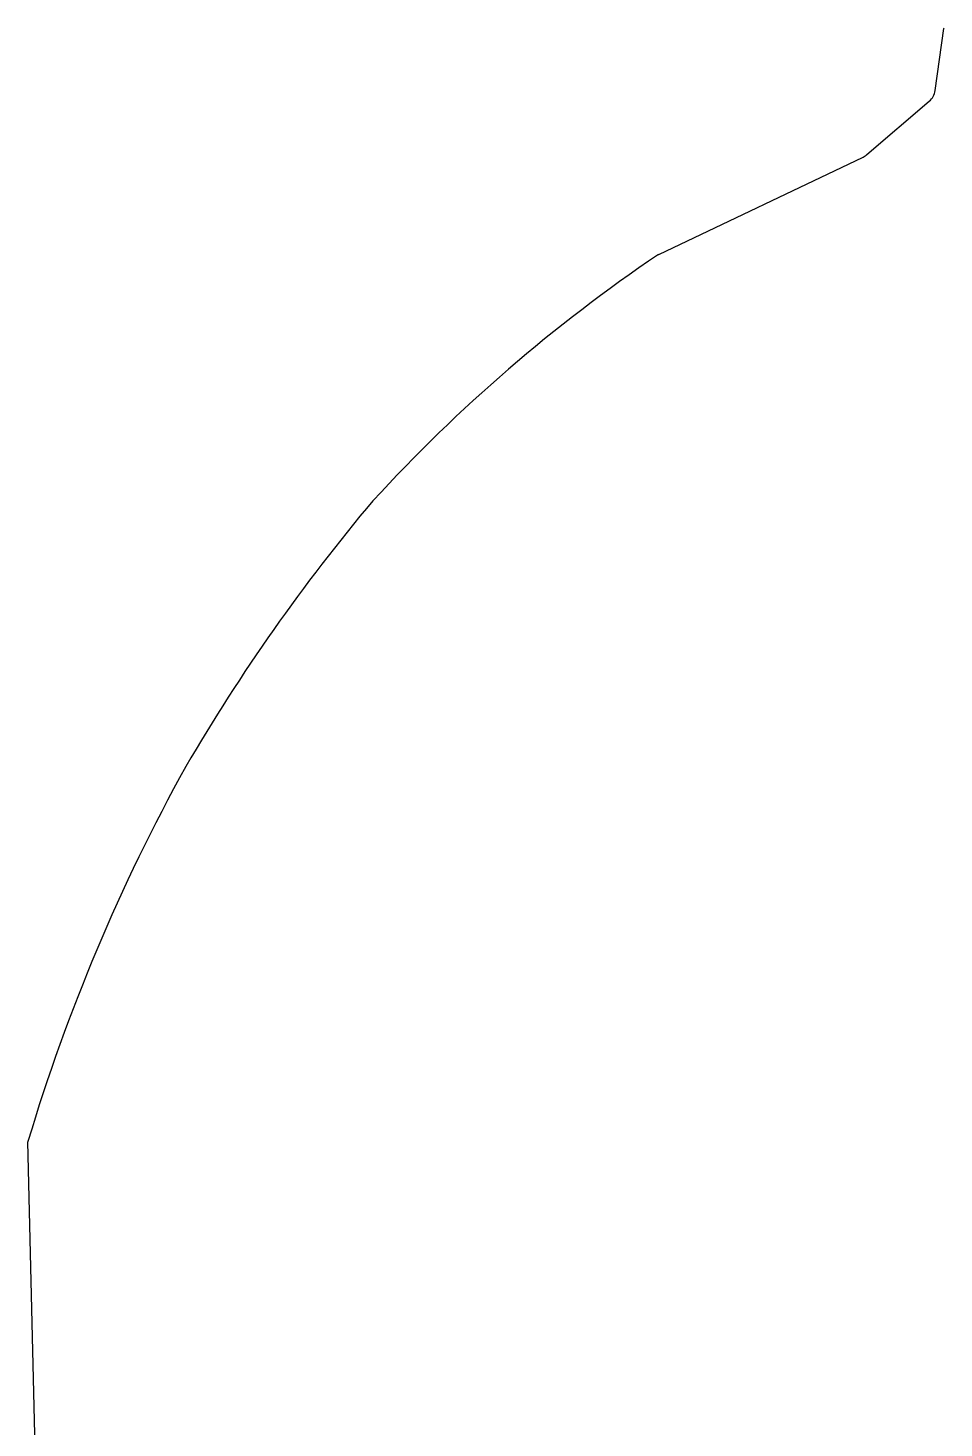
# Model space of a CAD drawing. Header units: millimetres. Extents: x -60 to 60, y -60 to 76.
# Drawn here: x -13.22 to -5.12, y 60.04 to 72.42 of the extents above; entities that cross this region are included whole.
import ezdxf

# ---------------------------------------------------------------- set-up
doc = ezdxf.new("R2010")
doc.units = ezdxf.units.MM
doc.layers.add('CUT_OUTER', color=1, linetype='Continuous')

msp = doc.modelspace()

# ---------------------------------------------------------------- linework, layer by layer
at = {"layer": 'CUT_OUTER'}
for points in [[(-5.1976, 71.8621), (-5.1192, 72.4119), (-5.1184, 72.4157)], [(-5.8, 71.2966), (-5.2485, 71.7694)], [(-7.6445, 70.4128), (-7.6408, 70.4148), (-5.8332, 71.275)], [(-13.1327, 58.8756), (-13.2185, 62.5694), (-13.2184, 62.5734)]]:
    msp.add_lwpolyline(points, dxfattribs=at)
for centre, radius, start, end in [((-5.3461, 71.8833), 0.15, 310.60594, 351.87779), ((-5.8977, 71.4105), 0.15, 295.44948, 310.60594), ((0.3481, 58.5917), 14.2695, 124.06367, 137.47155), ((2.6643, 57.4417), 16.7692, 139.92602, 149.7605), ((2.821, 57.7698), 16.7433, 151.00074, 163.32781)]:
    msp.add_arc(centre, radius, start, end, dxfattribs=at)

doc.saveas('drawing.dxf')
